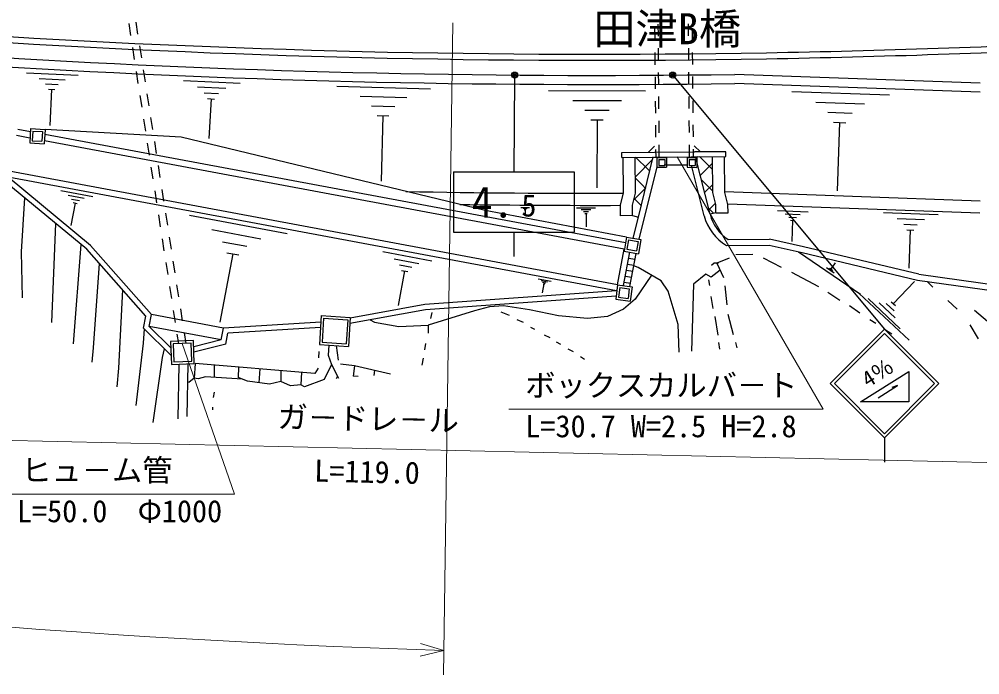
# Model space of a CAD drawing. Units: millimetres, scale not verified. Extents: x -1553829 to 1976667, y 20000 to 3795123.
# Drawn here: x 216488 to 295940, y 216873 to 271087 of the extents above; entities that cross this region are included whole.
import ezdxf
from ezdxf.enums import TextEntityAlignment as Align

# ---------------------------------------------------------------- set-up
doc = ezdxf.new("R2010")
doc.units = ezdxf.units.MM
doc.header["$LTSCALE"] = 1000
doc.header["$PDMODE"] = 32
doc.header["$PDSIZE"] = 500
for name, color, linetype, lineweight in [('M-BGD', 7, 'Continuous', 25), ('M-STR-HTXT', 7, 'Continuous', 13), ('M-STR-STR1', 1, 'Continuous', 25), ('M-STR-STRC', 7, 'Continuous', 25)]:
    doc.layers.add(name, color=color, linetype=linetype, lineweight=lineweight)
doc.layers.add('M-BGD-HTXT', color=7, linetype='Continuous')
doc.styles.add('@ＭＳ ゴシック', font='')
doc.styles.add('ＭＳ ゴシック', font='')
doc.styles.get('@ＭＳ ゴシック').set_extended_font_data('@MS Gothic')
doc.styles.get('ＭＳ ゴシック').set_extended_font_data('MS Gothic')

msp = doc.modelspace()

# ---------------------------------------------------------------- linework, layer by layer
at = {"layer": 'M-BGD'}
for p, q in [((225544, 270721), (225698, 269733)), ((226131, 270851), (226285, 269863)), ((225851, 268744), (226005, 267756)), ((226438, 268875), (226592, 267887)), ((217105, 266664), (221364, 266447)), ((218148, 266184), (220278, 266075)), ((226158, 266768), (226312, 265780)), ((226745, 266899), (226899, 265911)), ((295968, 265807), (275693, 266526)), ((218659, 265731), (219723, 265676)), ((230082, 266028), (234768, 265789)), ((231230, 265500), (233573, 265380)), ((242771, 265548), (250515, 265319)), ((295968, 265056), (275666, 265776)), ((218903, 265291), (219436, 265264)), ((219169, 265278), (219017, 262296)), ((226465, 264792), (226619, 263804)), ((227052, 264922), (227206, 263934)), ((231792, 265001), (232963, 264941)), ((244684, 264716), (248556, 264602)), ((260269, 265182), (268303, 265159)), ((280404, 265106), (288460, 264820)), ((232061, 264517), (232646, 264488)), ((232353, 264503), (232186, 261222)), ((245629, 263913), (247565, 263856)), ((262275, 264373), (266292, 264361)), ((282389, 264229), (286417, 264086)), ((246090, 263124), (247058, 263096)), ((246574, 263110), (246413, 257689)), ((263277, 263567), (265286, 263561)), ((283368, 263387), (285382, 263316)), ((226772, 262816), (226926, 261827)), ((227359, 262946), (227513, 261958)), ((263777, 262762), (264781, 262759)), ((264279, 262760), (264263, 257137)), ((283843, 262564), (284850, 262528)), ((284346, 262546), (284146, 256906)), ((217380, 261254), (216268, 261461)), ((217413, 261777), (216364, 261973)), ((217430, 262052), (217355, 260854)), ((217430, 262052), (218628, 261976)), ((217617, 261840), (217567, 261041)), ((217617, 261840), (218416, 261789)), ((218416, 261789), (218365, 260991)), ((218628, 261976), (218552, 260779)), ((266633, 252585), (218601, 261555)), ((229882, 261330), (218628, 261976)), ((217355, 260854), (218552, 260779)), ((217567, 261041), (218365, 260991)), ((266538, 252074), (218568, 261032)), ((227079, 260839), (227233, 259851)), ((227666, 260970), (227820, 259982)), ((255026, 255261), (229882, 261330)), ((272326, 260622), (272829, 260127)), ((269026, 260583), (268531, 260079)), ((266463, 256717), (266439, 259675)), ((267463, 256700), (267439, 259683)), ((268890, 259519), (267452, 258062)), ((268525, 258627), (267468, 259670)), ((267704, 254709), (268933, 259695)), ((269033, 259683), (272333, 259709)), ((269236, 259645), (270036, 259646)), ((269236, 259645), (269237, 258845)), ((269386, 259495), (269886, 259496)), ((269386, 259495), (269387, 258995)), ((269828, 259038), (271720, 259057)), ((269886, 259496), (269887, 258996)), ((270036, 259646), (270037, 258846)), ((271745, 259638), (271739, 258838)), ((271745, 259638), (272545, 259631)), ((271894, 259487), (271890, 258987)), ((271894, 259487), (272394, 259483)), ((272394, 259483), (272390, 258983)), ((273634, 254955), (272433, 259728)), ((272605, 259725), (272469, 259587)), ((272545, 259631), (272539, 258831)), ((273841, 258651), (272751, 259726)), ((273836, 259193), (272825, 258169)), ((273856, 256751), (273832, 259735)), ((274856, 256763), (274832, 259743)), ((265987, 249125), (215662, 258523)), ((227386, 258863), (227540, 257875)), ((227973, 258994), (228127, 258005)), ((267772, 252898), (269246, 258876)), ((268642, 258512), (268525, 258627)), ((269237, 258845), (270037, 258846)), ((269387, 258995), (269887, 258996)), ((271739, 258838), (272539, 258831)), ((271890, 258987), (272390, 258983)), ((273150, 254833), (272123, 258911)), ((222069, 252062), (215477, 257536)), ((265895, 248633), (215569, 258031)), ((222376, 252379), (215569, 258031)), ((268037, 257353), (267453, 257929)), ((273699, 257034), (272917, 257806)), ((273850, 257428), (273182, 256751)), ((219921, 256935), (222586, 256437)), ((227694, 256887), (227847, 255899)), ((228280, 257017), (228434, 256029)), ((266211, 255696), (266463, 256717)), ((267216, 255699), (267463, 256700)), ((268305, 257146), (267329, 256158)), ((268293, 257100), (268037, 257353)), ((273855, 256880), (273699, 257034)), ((274114, 255754), (273863, 256751)), ((295976, 256051), (274855, 256799)), ((275107, 255766), (274856, 256763)), ((220538, 256544), (221870, 256295)), ((221104, 255886), (220756, 254021)), ((220821, 256215), (221487, 256091)), ((220938, 255917), (221271, 255855)), ((267945, 255688), (267356, 256268)), ((274082, 255882), (273539, 255333)), ((266725, 253076), (255026, 255261)), ((257984, 255519), (258688, 255518)), ((258160, 255449), (258512, 255448)), ((258248, 255378), (258424, 255378)), ((258292, 255308), (258379, 255308)), ((258335, 255308), (258335, 254815)), ((262581, 255502), (264167, 255499)), ((262977, 255342), (263770, 255341)), ((263175, 255184), (263572, 255183)), ((266223, 254840), (266216, 255691)), ((267223, 254848), (267216, 255699)), ((273947, 255033), (273505, 255470)), ((274119, 255077), (273634, 254955)), ((274119, 255077), (274114, 255754)), ((274119, 255077), (275119, 255085)), ((295940, 255051), (275101, 255790)), ((275119, 255085), (275114, 255762)), ((279216, 255258), (281732, 255169)), ((287983, 255092), (292499, 254932)), ((228001, 254910), (228154, 253922)), ((228588, 255041), (228741, 254053)), ((230560, 254871), (238654, 253359)), ((263274, 255025), (263472, 255024)), ((263373, 255025), (263371, 253914)), ((267223, 254848), (266223, 254840)), ((267223, 254848), (267704, 254709)), ((267278, 252982), (267704, 254709)), ((267719, 254774), (267666, 254720)), ((279836, 254984), (281094, 254940)), ((280142, 254722), (280771, 254699)), ((280290, 254465), (280604, 254453)), ((280447, 254459), (280385, 252698)), ((289096, 254600), (291354, 254520)), ((219500, 254189), (219170, 246002)), ((232432, 253684), (236479, 252928)), ((289645, 254129), (290773, 254089)), ((289911, 253667), (290475, 253647)), ((290193, 253657), (290081, 250496)), ((228308, 252934), (228461, 251946)), ((228895, 253065), (229048, 252076)), ((233293, 252685), (235316, 252307)), ((266725, 253076), (266524, 251893)), ((266725, 253076), (267908, 252875)), ((266889, 252846), (266754, 252057)), ((266889, 252846), (267677, 252711)), ((267677, 252711), (267543, 251922)), ((267908, 252875), (267706, 251692)), ((275126, 252883), (278559, 252892)), ((281372, 252277), (278559, 252892)), ((221576, 252470), (220942, 244251)), ((226948, 246533), (222069, 252062)), ((227420, 246663), (222376, 252379)), ((246562, 251872), (250629, 251112)), ((265987, 249125), (266538, 252074)), ((266524, 251893), (267706, 251692)), ((266754, 252057), (267543, 251922)), ((290894, 249999), (281372, 252277)), ((229202, 251088), (229355, 250100)), ((234154, 251687), (233095, 246021)), ((233648, 251781), (234659, 251593)), ((247503, 251275), (249536, 250895)), ((266484, 249059), (266998, 251813)), ((266906, 251321), (267419, 251234)), ((267000, 248990), (267511, 251725)), ((275207, 251328), (274198, 250911)), ((277173, 251619), (275767, 251611)), ((278019, 251342), (279510, 250588)), ((280943, 251860), (286072, 248342)), ((228615, 250958), (228768, 249970)), ((247935, 250774), (248952, 250584)), ((248114, 250319), (248622, 250225)), ((266722, 250338), (267235, 250250)), ((266814, 250829), (267327, 250742)), ((274472, 250335), (273735, 249759)), ((274198, 250911), (274755, 249741)), ((283889, 250082), (283248, 250521)), ((283772, 250256), (283452, 250475)), ((283736, 250375), (283576, 250484)), ((283740, 250466), (283660, 250521)), ((283700, 250493), (284008, 250942)), ((248368, 250272), (247836, 247425)), ((259414, 249625), (260487, 249425)), ((266631, 249846), (267143, 249759)), ((273515, 249546), (273595, 249053)), ((280377, 250172), (282594, 248980)), ((290894, 249999), (301541, 248509)), ((228922, 248982), (229075, 247993)), ((229509, 249112), (229662, 248124)), ((259662, 249468), (260198, 249368)), ((259890, 249203), (259750, 248453)), ((259776, 249336), (260044, 249285)), ((259823, 249216), (259957, 249191)), ((265987, 249125), (265829, 247935)), ((265987, 249125), (267177, 248966)), ((266159, 248900), (266054, 248107)), ((266159, 248900), (266952, 248794)), ((266539, 249355), (267052, 249267)), ((266952, 248794), (266847, 248001)), ((267177, 248966), (267018, 247777)), ((274860, 249040), (275011, 247456)), ((288789, 247537), (290534, 249395)), ((291581, 249400), (292069, 248922)), ((265895, 248633), (250049, 247484)), ((265863, 248190), (250104, 247047)), ((265829, 247935), (267018, 247777)), ((266054, 248107), (266847, 248001)), ((273701, 248151), (273848, 247169)), ((283381, 248523), (284369, 247866)), ((285968, 248413), (290095, 244537)), ((289368, 245494), (286714, 247987)), ((229816, 247136), (229969, 246148)), ((250049, 247484), (243868, 246378)), ((285155, 247409), (286023, 246792)), ((288954, 246382), (287627, 247629)), ((288871, 246959), (288208, 247583)), ((288955, 247381), (288623, 247692)), ((293308, 247813), (294076, 247095)), ((226761, 245531), (226948, 246533)), ((227236, 245680), (227420, 246663)), ((233373, 245551), (227420, 246663)), ((229229, 247005), (229382, 246017)), ((241476, 246576), (241324, 244181)), ((241476, 246576), (243871, 246424)), ((241663, 246364), (241537, 244368)), ((241663, 246364), (243659, 246237)), ((243871, 246424), (243720, 244029)), ((250104, 247047), (243840, 245926)), ((250609, 246827), (250512, 246325)), ((256313, 246897), (257018, 246600)), ((274033, 246509), (274264, 244966)), ((275096, 246695), (275549, 245012)), ((229047, 243272), (226761, 245531)), ((233190, 244568), (227236, 245680)), ((229026, 243912), (227236, 245680)), ((233190, 244568), (233373, 245551)), ((241442, 246034), (233373, 245551)), ((241414, 245592), (233743, 245132)), ((243659, 246237), (243533, 244241)), ((250317, 245792), (250319, 245121)), ((257643, 246262), (258167, 246024)), ((258772, 245626), (259115, 245448)), ((286850, 246255), (287354, 245957)), ((295129, 245817), (295820, 244657)), ((229536, 245029), (229655, 244262)), ((230123, 245159), (230259, 244282)), ((233571, 244210), (233743, 245132)), ((259901, 244991), (260365, 244772)), ((288061, 245459), (288666, 245061)), ((230907, 244504), (229008, 244440)), ((229008, 244440), (229072, 242542)), ((230714, 244298), (229215, 244247)), ((229215, 244247), (229265, 242748)), ((230764, 242799), (230714, 244298)), ((230971, 242605), (230907, 244504)), ((233190, 244568), (230924, 243996)), ((233571, 244210), (230939, 243546)), ((241324, 244181), (243720, 244029)), ((241537, 244368), (243533, 244241)), ((242702, 244094), (242877, 242884)), ((250103, 244257), (250006, 243756)), ((260910, 244394), (261252, 244216)), ((274328, 244344), (274419, 243797)), ((275734, 244352), (275856, 243901)), ((241269, 243610), (241232, 243088)), ((261857, 243818), (262321, 243599)), ((262926, 243202), (263252, 242987)), ((229072, 242542), (230971, 242605)), ((229265, 242748), (230764, 242799)), ((229688, 242562), (229597, 238050)), ((230438, 242587), (230351, 238241)), ((231041, 242606), (230961, 241397)), ((240931, 241798), (231041, 242606)), ((232625, 242477), (232624, 241473)), ((242326, 242522), (241702, 241279)), ((242326, 242522), (242893, 241407)), ((244229, 242417), (243064, 242556)), ((244229, 242417), (244107, 241578)), ((247212, 241742), (244229, 242417)), ((249910, 243053), (249793, 242491)), ((234620, 242314), (234611, 241449)), ((236386, 242169), (236305, 241021)), ((238137, 242026), (238127, 241122)), ((239826, 241888), (239788, 240862)), ((241218, 242226), (240931, 241798)), ((242817, 241557), (242713, 241361)), ((244525, 241533), (244107, 241578)), ((245884, 242042), (245812, 241633)), ((230961, 241397), (230519, 241058)), ((230519, 241060), (230519, 241060)), ((230519, 241060), (230519, 241058)), ((232613, 240235), (232536, 239794)), ((232481, 239011), (232464, 238774))]:
    msp.add_line(p, q, dxfattribs=at)
for points in [[(216915, 256327), (216653, 251855), (216737, 248049)], [(274999, 252376), (278506, 252393), (281261, 251790), (290802, 249509), (301496, 248014), (307886, 247729), (311676, 246457), (311662, 245729), (312093, 244545), (313088, 243738), (315376, 243005), (319773, 242120)], [(223107, 250886), (222610, 243905), (222496, 242716)], [(271069, 243554), (271004, 245831), (270171, 248598), (269582, 249457), (267671, 250562), (267318, 250697)], [(274334, 250906), (273964, 250920), (273743, 250716)], [(268784, 249919), (267427, 247934), (266464, 247115), (265142, 246506), (263480, 246329), (261084, 246565), (258703, 247050), (256539, 247384), (255379, 247309), (254135, 246982), (250317, 245792)], [(273735, 249759), (273281, 250015), (272272, 249188), (272104, 243629)], [(225030, 248706), (224694, 242223), (224559, 240677)], [(300715, 241998), (298913, 244100), (295511, 246986)], [(245520, 246226), (245873, 246040), (247889, 245662), (250317, 245792)], [(226823, 245470), (226734, 244292), (226126, 239130)], [(242086, 244132), (242035, 243293), (242326, 242522)], [(228484, 243828), (228312, 243109), (227537, 237736)], [(234959, 241312), (231898, 241523), (231280, 241359), (230961, 241397)], [(238127, 241122), (237177, 240905), (235384, 241144), (234611, 241449)], [(239788, 240862), (238941, 240782), (238127, 241122)], [(241702, 241279), (240076, 240699), (239788, 240862)]]:
    msp.add_lwpolyline(points, dxfattribs=at)
for centre, radius, start, end in [((211419, 2029875), 1765248, 274.21554, 274.21554), ((264128, 1076693), 809000, 266.26354, 271.00378), ((264128, 1076693), 808500, 266.26354, 271.00378), ((261456, 1190949), 922786, 271.04534, 272.80964), ((261456, 1190949), 923286, 271.04534, 272.80964), ((264128, 1076693), 810250, 266.34839, 270.81783), ((264128, 1076693), 811000, 266.34839, 270.81651), ((264128, 1076693), 820000, 268.90619, 270.16317), ((264128, 1076693), 821000, 269.2178, 270.14575), ((276993, 255800), 3963, 194.13119, 239.78797), ((276992, 255800), 3463, 194.12708, 237.59934)]:
    msp.add_arc(centre, radius, start, end, dxfattribs=at)
at = {"layer": 'M-STR-HTXT'}
for p, q in [((252359, 270779), (251572, 216873)), ((282974, 238847), (270899, 259698)), ((234289, 231822), (229964, 244272)), ((256974, 238847), (282974, 238847)), ((307104, 234188), (183499, 236981)), ((215289, 231822), (234289, 231822)), ((251601, 218872), (249688, 219454)), ((249654, 218419), (251601, 218872))]:
    msp.add_line(p, q, dxfattribs=at)
msp.add_arc((279848, 1073722), 855316, 255.07197, 268.1075, dxfattribs=at)
at = {"layer": 'M-STR-STR1'}
for p, q in [((269048, 270323), (269056, 269323)), ((269353, 269686), (269345, 270686)), ((271853, 269706), (271845, 270706)), ((272148, 270348), (272156, 269348)), ((269369, 267686), (269361, 268686)), ((271869, 267706), (271861, 268706)), ((269064, 268323), (269072, 267323)), ((272164, 268348), (272172, 267348)), ((269080, 266323), (269088, 265323)), ((269385, 265686), (269377, 266686)), ((271885, 265706), (271877, 266706)), ((272180, 266348), (272188, 265348)), ((269401, 263686), (269393, 264686)), ((271901, 263706), (271893, 264706)), ((269096, 264323), (269104, 263323)), ((272196, 264348), (272204, 263348)), ((269112, 262323), (269120, 261323)), ((269417, 261686), (269409, 262686)), ((271917, 261706), (271909, 262706)), ((272212, 262348), (272220, 261348)), ((269433, 259686), (269425, 260686)), ((271933, 259706), (271925, 260706)), ((266330, 260061), (269030, 260083)), ((266333, 259661), (266330, 260061)), ((269030, 260083), (272330, 260109)), ((269128, 260324), (269133, 259684)), ((272228, 260348), (272233, 259708)), ((274930, 260130), (272330, 260109)), ((274933, 259730), (274930, 260130)), ((266333, 259661), (274933, 259730))]:
    msp.add_line(p, q, dxfattribs=at)
at = {"layer": 'M-STR-STRC'}
for p, q in [((257461, 266320), (257397, 258471)), ((270643, 266353), (288061, 245459)), ((252397, 258471), (262397, 258471)), ((252397, 258471), (252397, 253471)), ((262397, 258471), (262397, 253471)), ((252397, 253471), (262397, 253471)), ((257397, 253471), (257397, 251471)), ((283561, 240959), (288061, 245459)), ((283915, 240959), (288061, 245105)), ((292561, 240959), (288061, 245459)), ((292207, 240959), (288061, 245105)), ((286061, 239459), (290061, 241959)), ((290061, 241959), (290061, 239459)), ((283561, 240959), (288061, 236459)), ((283915, 240959), (288061, 236812)), ((287526, 239785), (289126, 240785)), ((288061, 236459), (292561, 240959)), ((288061, 236812), (292207, 240959)), ((289126, 240785), (288659, 240641)), ((290061, 239459), (286061, 239459)), ((288061, 236459), (288061, 234459))]:
    msp.add_line(p, q, dxfattribs=at)
for centre, radius in [((257462, 266470), 150), ((257462, 266470), 120), ((257462, 266470), 90), ((257462, 266470), 60), ((257462, 266470), 30), ((270547, 266468), 150), ((270547, 266468), 120), ((270547, 266468), 90), ((270547, 266468), 60), ((270547, 266468), 30)]:
    msp.add_circle(centre, radius, dxfattribs=at)
for p in [(257462, 266470), (270547, 266468)]:
    msp.add_point(p, dxfattribs=at)

# ---------------------------------------------------------------- texts
at = {"layer": 'M-BGD-HTXT', "style": 'ＭＳ ゴシック'}
msp.add_text('田津B橋', height=2566, dxfattribs=at).set_placement((263963, 268248), align=Align.BOTTOM_LEFT)
at = {"layer": 'M-STR-HTXT', "style": 'ＭＳ ゴシック'}
for s, p in [('ボックスカルバ－ト', (258349, 239347)), ('ヒュ－ム管', (216664, 232322))]:
    msp.add_text(s, height=1833, dxfattribs=at).set_placement(p, align=Align.BOTTOM_LEFT)
msp.add_text('ガ－ドレ－ル', height=1833, rotation=358.705, dxfattribs=at).set_placement((245324, 236584), align=Align.BOTTOM_CENTER)
msp.add_text('L=30.7 W=2.5 H=2.8', height=1833, dxfattribs=at).set_placement((258349, 238347), align=Align.TOP_LEFT)
at = {"layer": 'M-STR-HTXT', "style": '@ＭＳ ゴシック'}
msp.add_text('L=119.0', height=1833, rotation=358.705, dxfattribs=at).set_placement((245279, 234585), align=Align.TOP_CENTER)
at = {"layer": 'M-STR-HTXT', "style": 'ＭＳ ゴシック'}
msp.add_text('L=50.0\u3000Φ1000', height=1833, dxfattribs=at).set_placement((224789, 231322), align=Align.TOP_CENTER)
at = {"layer": 'M-STR-STRC', "style": 'ＭＳ ゴシック'}
msp.add_text('4.', height=2566, dxfattribs=at).set_placement((257397, 255971), align=Align.MIDDLE_RIGHT)
msp.add_text('5', height=1833, dxfattribs=at).set_placement((258647, 254221), align=Align.BOTTOM_CENTER)
msp.add_text('4％', height=1320, rotation=32.005, dxfattribs=at).set_placement((288061, 240959), align=Align.BOTTOM_CENTER)

doc.saveas('drawing.dxf')
